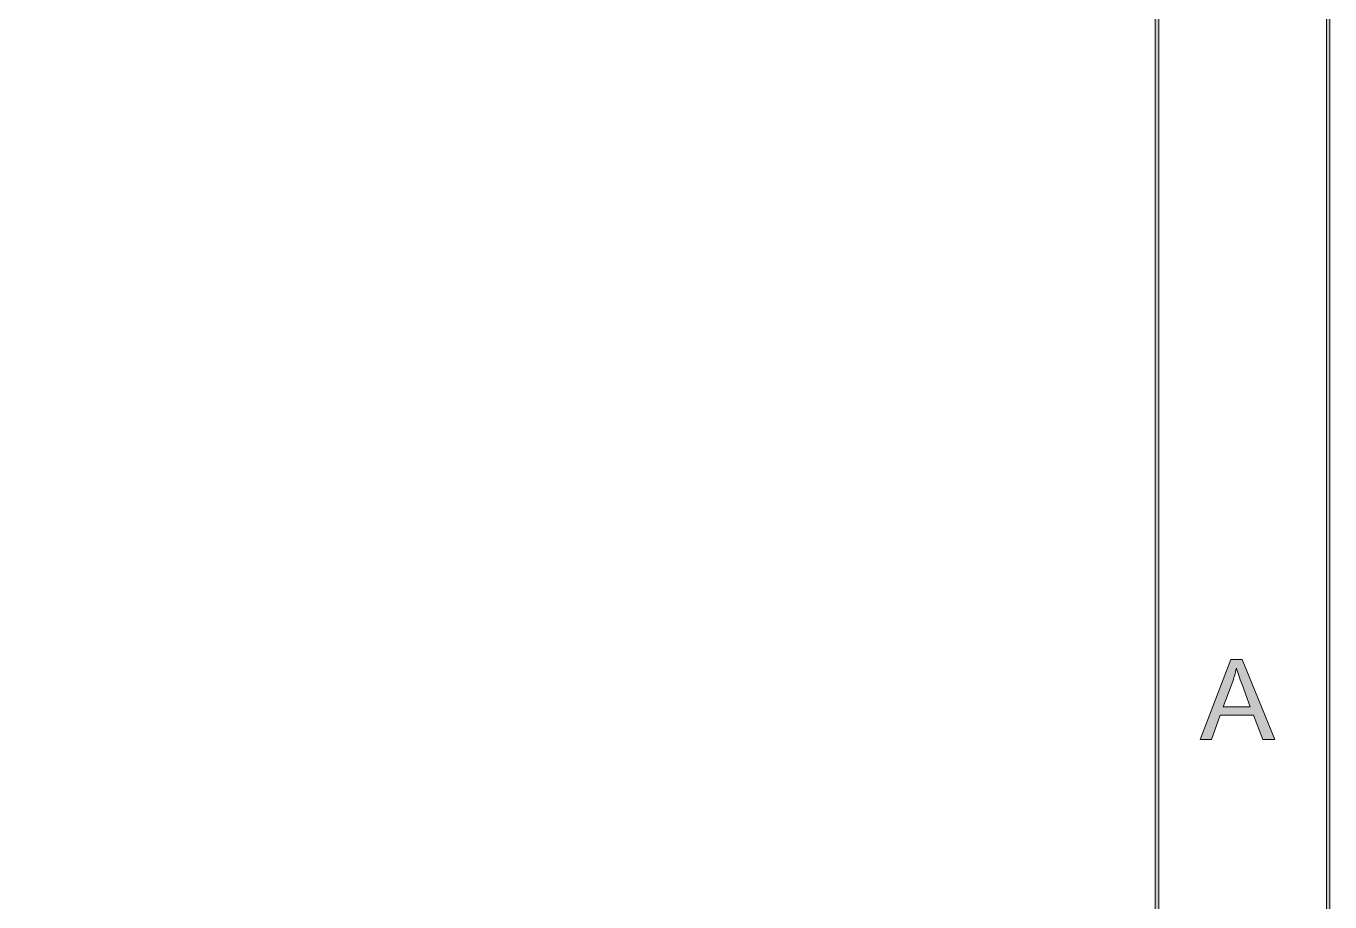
# Model space of a CAD drawing. Header units: inches. Extents: x 0.54 to 10.46, y 0.74 to 7.76.
# Drawn here: x 9.192 to 10.465, y 1.594 to 2.449 of the extents above; entities that cross this region are included whole.
import ezdxf

# ---------------------------------------------------------------- set-up
doc = ezdxf.new("R2010")
doc.units = ezdxf.units.IN
doc.header["$MEASUREMENT"] = 0
doc.layers.add('BG', color=7, linetype='Continuous')

# ---------------------------------------------------------------- blocks, each defined once
blk = doc.blocks.new('block 3')
at = {"layer": 'BG', "true_color": 0xffffff}
h = blk.add_hatch(color=7, dxfattribs=at)
h.dxf.hatch_style = 2
edge = h.paths.add_edge_path()
edge.add_spline(control_points=[(10.296, 0.9061), (10.296, 0.9061), (0.8711, 0.9061), (0.8711, 0.9061), (0.8702, 0.9061), (0.8694, 0.9069), (0.8694, 0.9079), (0.8694, 0.9079), (0.8694, 7.5922), (0.8694, 7.5922), (0.8694, 7.5931), (0.8702, 7.5939), (0.8711, 7.5939), (0.8711, 7.5939), (10.296, 7.5939), (10.296, 7.5939), (10.297, 7.5939), (10.2977, 7.5931), (10.2977, 7.5922), (10.2977, 7.5922), (10.2977, 0.9079), (10.2977, 0.9079), (10.2977, 0.9069), (10.297, 0.9061), (10.296, 0.9061)], knot_values=[0, 0, 0, 0, 1, 1, 1, 2, 2, 2, 3, 3, 3, 4, 4, 4, 5, 5, 5, 6, 6, 6, 7, 7, 7, 8, 8, 8, 8], degree=3, periodic=1)
h.paths.add_polyline_path([(0.8729, 0.9096), (10.2943, 0.9096), (10.2943, 7.5904), (0.8729, 7.5904)])
at = {"layer": 'BG', "lineweight": 0}
blk.add_lwpolyline([(0.8729, 0.9096), (10.2943, 0.9096), (10.2943, 7.5904), (0.8729, 7.5904), (0.8729, 0.9096)], dxfattribs=at)
blk.add_open_spline([(10.296, 0.9061), (10.296, 0.9061), (0.8711, 0.9061), (0.8711, 0.9061), (0.8702, 0.9061), (0.8694, 0.9069), (0.8694, 0.9079), (0.8694, 0.9079), (0.8694, 7.5922), (0.8694, 7.5922), (0.8694, 7.5931), (0.8702, 7.5939), (0.8711, 7.5939), (0.8711, 7.5939), (10.296, 7.5939), (10.296, 7.5939), (10.297, 7.5939), (10.2977, 7.5931), (10.2977, 7.5922), (10.2977, 7.5922), (10.2977, 0.9079), (10.2977, 0.9079), (10.2977, 0.9069), (10.297, 0.9061), (10.296, 0.9061)], degree=3, knots=[0, 0, 0, 0, 1, 1, 1, 2, 2, 2, 3, 3, 3, 4, 4, 4, 5, 5, 5, 6, 6, 6, 7, 7, 7, 8, 8, 8, 8], dxfattribs=at)
blk = doc.blocks.new('block 2')
at = {"layer": 'BG'}
blk.add_blockref('block 3', (0, 0), dxfattribs=at)
blk = doc.blocks.new('block 15')
at = {"layer": 'BG', "true_color": 0xffffff}
h = blk.add_hatch(color=7, dxfattribs=at)
h.dxf.hatch_style = 2
h.paths.add_polyline_path([(10.3383, 1.7525), (10.3682, 1.8304), (10.3793, 1.8304), (10.4111, 1.7525), (10.3994, 1.7525), (10.3903, 1.7761), (10.3578, 1.7761), (10.3492, 1.7525)])
edge = h.paths.add_edge_path()
edge.add_spline(control_points=[(10.3607, 1.7845), (10.3607, 1.7845), (10.3871, 1.7845), (10.3871, 1.7845), (10.3871, 1.7845), (10.379, 1.806), (10.379, 1.806), (10.3765, 1.8126), (10.3747, 1.818), (10.3735, 1.8222), (10.3725, 1.8172), (10.3711, 1.8122), (10.3693, 1.8073), (10.3693, 1.8073), (10.3607, 1.7845), (10.3607, 1.7845)], knot_values=[0, 0, 0, 0, 1, 1, 1, 2, 2, 2, 3, 3, 3, 4, 4, 4, 5, 5, 5, 5], degree=3, periodic=1)
at = {"layer": 'BG', "lineweight": 0}
blk.add_lwpolyline([(10.3383, 1.7525), (10.3682, 1.8304), (10.3793, 1.8304), (10.4111, 1.7525), (10.3994, 1.7525), (10.3903, 1.7761), (10.3578, 1.7761), (10.3492, 1.7525), (10.3383, 1.7525)], dxfattribs=at)
blk.add_open_spline([(10.3607, 1.7845), (10.3607, 1.7845), (10.3871, 1.7845), (10.3871, 1.7845), (10.3871, 1.7845), (10.379, 1.806), (10.379, 1.806), (10.3765, 1.8126), (10.3747, 1.818), (10.3735, 1.8222), (10.3725, 1.8172), (10.3711, 1.8122), (10.3693, 1.8073), (10.3693, 1.8073), (10.3607, 1.7845), (10.3607, 1.7845)], degree=3, knots=[0, 0, 0, 0, 1, 1, 1, 2, 2, 2, 3, 3, 3, 4, 4, 4, 5, 5, 5, 5], dxfattribs=at)
blk = doc.blocks.new('block 14')
at = {"layer": 'BG'}
blk.add_blockref('block 15', (0, 0), dxfattribs=at)
blk = doc.blocks.new('block 69')
at = {"layer": 'BG', "true_color": 0xffffff}
h = blk.add_hatch(color=7, dxfattribs=at)
h.dxf.hatch_style = 2
edge = h.paths.add_edge_path()
edge.add_spline(control_points=[(10.4631, 0.739), (10.4631, 0.739), (0.5369, 0.739), (0.5369, 0.739), (0.5359, 0.739), (0.5352, 0.7398), (0.5352, 0.7407), (0.5352, 0.7407), (0.5352, 7.7593), (0.5352, 7.7593), (0.5352, 7.7602), (0.5359, 7.761), (0.5369, 7.761), (0.5369, 7.761), (10.4631, 7.761), (10.4631, 7.761), (10.4641, 7.761), (10.4648, 7.7602), (10.4648, 7.7593), (10.4648, 7.7593), (10.4648, 0.7407), (10.4648, 0.7407), (10.4648, 0.7398), (10.4641, 0.739), (10.4631, 0.739)], knot_values=[0, 0, 0, 0, 1, 1, 1, 2, 2, 2, 3, 3, 3, 4, 4, 4, 5, 5, 5, 6, 6, 6, 7, 7, 7, 8, 8, 8, 8], degree=3, periodic=1)
h.paths.add_polyline_path([(0.5386, 0.7425), (10.4614, 0.7425), (10.4614, 7.7575), (0.5386, 7.7575)])
at = {"layer": 'BG', "lineweight": 0}
blk.add_lwpolyline([(0.5386, 0.7425), (10.4614, 0.7425), (10.4614, 7.7575), (0.5386, 7.7575), (0.5386, 0.7425)], dxfattribs=at)
blk.add_open_spline([(10.4631, 0.739), (10.4631, 0.739), (0.5369, 0.739), (0.5369, 0.739), (0.5359, 0.739), (0.5352, 0.7398), (0.5352, 0.7407), (0.5352, 0.7407), (0.5352, 7.7593), (0.5352, 7.7593), (0.5352, 7.7602), (0.5359, 7.761), (0.5369, 7.761), (0.5369, 7.761), (10.4631, 7.761), (10.4631, 7.761), (10.4641, 7.761), (10.4648, 7.7602), (10.4648, 7.7593), (10.4648, 7.7593), (10.4648, 0.7407), (10.4648, 0.7407), (10.4648, 0.7398), (10.4641, 0.739), (10.4631, 0.739)], degree=3, knots=[0, 0, 0, 0, 1, 1, 1, 2, 2, 2, 3, 3, 3, 4, 4, 4, 5, 5, 5, 6, 6, 6, 7, 7, 7, 8, 8, 8, 8], dxfattribs=at)
blk = doc.blocks.new('block 68')
at = {"layer": 'BG'}
blk.add_blockref('block 69', (0, 0), dxfattribs=at)

msp = doc.modelspace()

# ---------------------------------------------------------------- block references
at = {"layer": 'BG'}
for name in ['block 68', 'block 2', 'block 14']:
    msp.add_blockref(name, (0, 0), dxfattribs=at)

doc.saveas('drawing.dxf')
